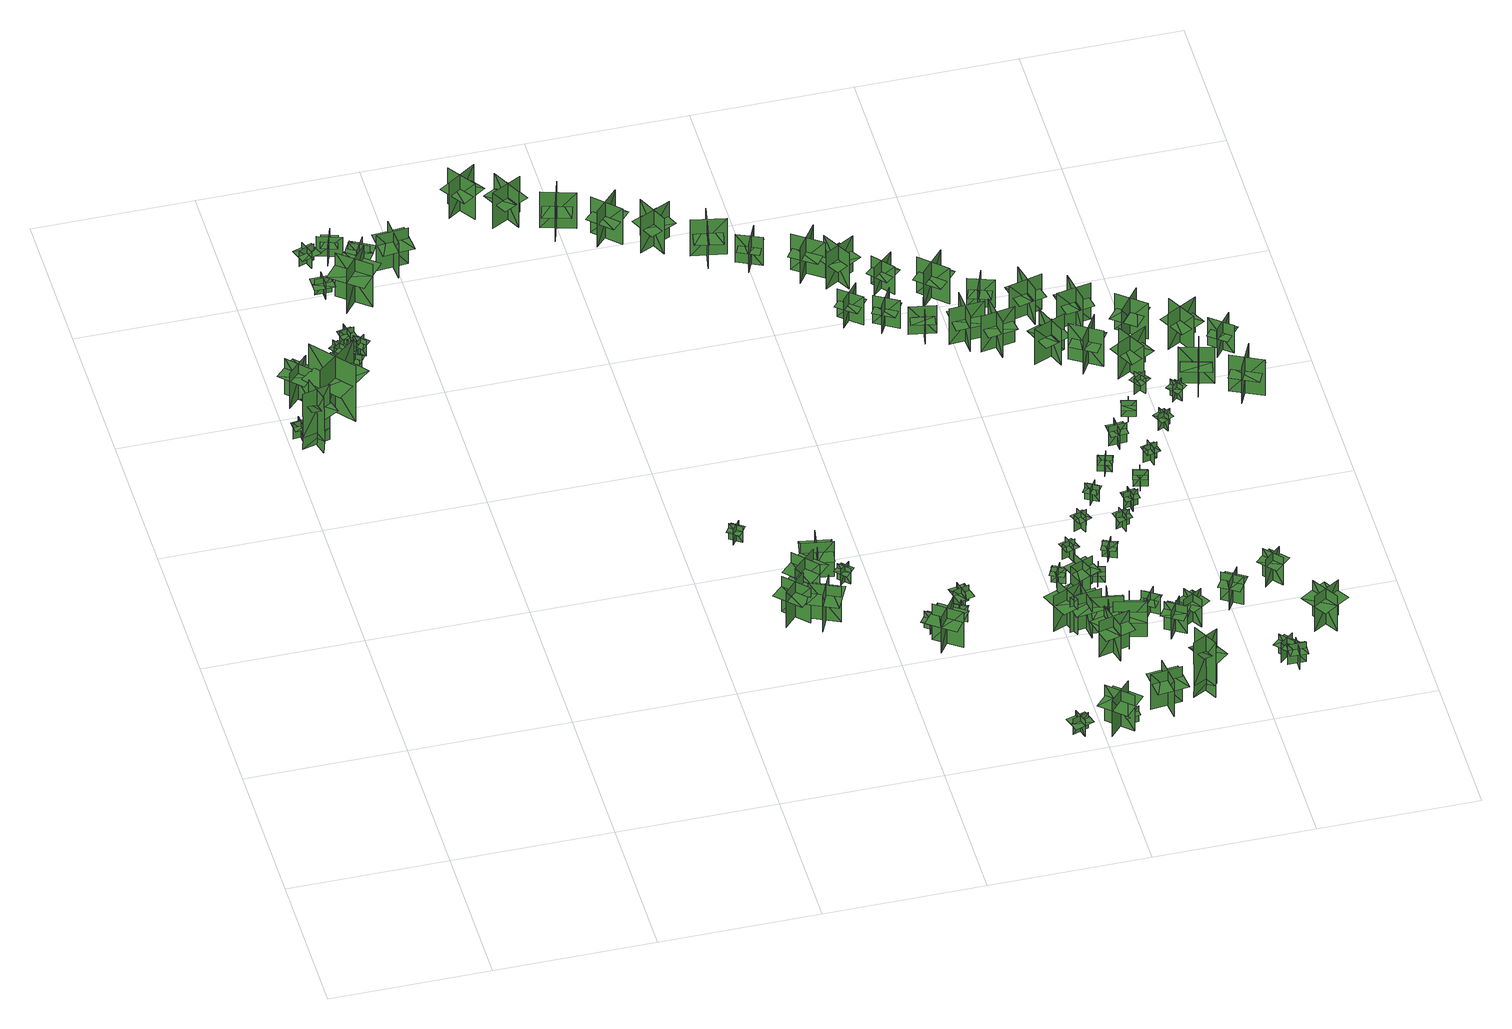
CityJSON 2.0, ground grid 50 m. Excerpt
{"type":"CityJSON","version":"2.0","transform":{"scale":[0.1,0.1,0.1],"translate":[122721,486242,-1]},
"CityObjects":{
"tree1":{"type":"SolitaryVegetationObject","geometry":[{"type":"MultiSurface","lod":"1","boundaries":[[[0,1,2]],[[0,2,3]],[[4,5,6]],[[4,6,7]],[[8,9,10]],[[8,10,11]],[[8,11,12]],[[8,12,13]]]}]},
"tree2":{"type":"SolitaryVegetationObject","geometry":[{"type":"MultiSurface","lod":"1","boundaries":[[[14,15,16]],[[14,16,17]],[[18,19,20]],[[18,20,21]],[[22,23,19]],[[22,19,18]],[[24,25,15]],[[24,15,14]],[[26,27,28]],[[26,28,29]],[[30,31,32]],[[30,32,33]]]}]},
"tree3":{"type":"SolitaryVegetationObject","geometry":[{"type":"MultiSurface","lod":"1","boundaries":[[[34,35,36]],[[34,36,37]],[[38,39,40]],[[38,40,41]],[[42,43,39]],[[42,39,38]],[[44,45,35]],[[44,35,34]],[[46,47,48]],[[46,48,49]],[[50,51,52]],[[50,52,53]]]}]},
"tree4":{"type":"SolitaryVegetationObject","geometry":[{"type":"MultiSurface","lod":"1","boundaries":[[[54,55,56]],[[54,56,57]],[[58,59,60]],[[58,60,61]],[[62,63,64]],[[62,64,65]],[[62,65,66]],[[62,66,67]]]}]},
"tree5":{"type":"SolitaryVegetationObject","geometry":[{"type":"MultiSurface","lod":"1","boundaries":[[[68,69,70]],[[68,70,71]],[[72,73,74]],[[72,74,75]],[[76,77,78]],[[76,78,79]],[[76,80,81]],[[76,81,77]]]}]},
"tree6":{"type":"SolitaryVegetationObject","geometry":[{"type":"MultiSurface","lod":"1","boundaries":[[[82,83,84]],[[82,84,85]],[[86,87,88]],[[86,88,89]],[[90,91,92]],[[90,92,93]],[[90,93,94]],[[90,94,95]]]}]},
"tree7":{"type":"SolitaryVegetationObject","geometry":[{"type":"MultiSurface","lod":"1","boundaries":[[[96,97,98]],[[96,98,99]],[[100,101,102]],[[100,102,103]],[[104,105,106]],[[104,106,107]],[[104,107,108]],[[104,108,109]]]}]},
"tree8":{"type":"SolitaryVegetationObject","geometry":[{"type":"MultiSurface","lod":"1","boundaries":[[[110,111,112]],[[110,112,113]],[[114,115,116]],[[114,116,117]],[[118,119,120]],[[118,120,121]],[[118,121,122]],[[118,122,123]]]}]},
"tree9":{"type":"SolitaryVegetationObject","geometry":[{"type":"MultiSurface","lod":"1","boundaries":[[[124,125,126]],[[124,126,127]],[[128,129,130]],[[128,130,131]],[[132,133,134]],[[132,134,135]],[[132,135,136]],[[132,136,137]]]}]},
"tree10":{"type":"SolitaryVegetationObject","geometry":[{"type":"MultiSurface","lod":"1","boundaries":[[[138,139,140]],[[138,140,141]],[[142,143,144]],[[142,144,145]],[[146,147,148]],[[146,148,149]],[[146,149,150]],[[146,150,151]]]}]},
"tree11":{"type":"SolitaryVegetationObject","geometry":[{"type":"MultiSurface","lod":"1","boundaries":[[[152,153,154]],[[152,154,155]],[[156,157,158]],[[156,158,159]],[[160,161,162]],[[160,162,163]],[[160,163,164]],[[160,164,165]]]}]},
"tree12":{"type":"SolitaryVegetationObject","geometry":[{"type":"MultiSurface","lod":"1","boundaries":[[[166,167,168]],[[166,168,169]],[[170,171,172]],[[170,172,173]],[[174,175,176]],[[174,176,177]],[[174,177,178]],[[174,178,179]]]}]},
"tree13":{"type":"SolitaryVegetationObject","geometry":[{"type":"MultiSurface","lod":"1","boundaries":[[[180,181,182]],[[180,182,183]],[[184,185,186]],[[184,186,187]],[[188,189,190]],[[188,190,191]],[[188,191,192]],[[188,192,193]]]}]},
"tree14":{"type":"SolitaryVegetationObject","geometry":[{"type":"MultiSurface","lod":"1","boundaries":[[[194,195,196]],[[194,196,197]],[[198,199,200]],[[198,200,201]],[[202,203,204]],[[202,204,205]],[[202,205,206]],[[202,206,207]]]}]},
"tree15":{"type":"SolitaryVegetationObject","geometry":[{"type":"MultiSurface","lod":"1","boundaries":[[[208,209,210]],[[208,210,211]],[[212,213,214]],[[212,214,215]],[[216,217,218]],[[216,218,219]],[[216,219,220]],[[216,220,221]]]}]},
"tree16":{"type":"SolitaryVegetationObject","geometry":[{"type":"MultiSurface","lod":"1","boundaries":[[[222,223,224]],[[222,224,225]],[[226,227,228]],[[226,228,229]],[[230,231,232]],[[230,232,233]],[[230,233,234]],[[230,234,235]]]}]},
"tree17":{"type":"SolitaryVegetationObject","geometry":[{"type":"MultiSurface","lod":"1","boundaries":[[[236,237,238]],[[236,238,239]],[[240,241,242]],[[240,242,243]],[[244,245,246]],[[244,246,247]],[[244,247,248]],[[244,248,249]]]}]},
"tree18":{"type":"SolitaryVegetationObject","geometry":[{"type":"MultiSurface","lod":"1","boundaries":[[[250,251,252]],[[250,252,253]],[[254,255,256]],[[254,256,257]],[[258,259,260]],[[258,260,261]],[[258,261,262]],[[258,262,263]]]}]},
"tree19":{"type":"SolitaryVegetationObject","geometry":[{"type":"MultiSurface","lod":"1","boundaries":[[[264,265,266]],[[264,266,267]],[[268,269,270]],[[268,270,271]],[[272,273,274]],[[272,274,275]],[[272,275,276]],[[272,276,277]]]}]},
"tree20":{"type":"SolitaryVegetationObject","geometry":[{"type":"MultiSurface","lod":"1","boundaries":[[[278,279,280]],[[278,280,281]],[[282,283,284]],[[282,284,285]],[[286,287,288]],[[286,288,289]],[[286,289,290]],[[286,290,291]]]}]},
"tree21":{"type":"SolitaryVegetationObject","geometry":[{"type":"MultiSurface","lod":"1","boundaries":[[[292,293,294]],[[292,294,295]],[[296,297,298]],[[296,298,299]],[[300,301,302]],[[300,302,303]],[[300,303,304]],[[300,304,305]]]}]},
"tree22":{"type":"SolitaryVegetationObject","geometry":[{"type":"MultiSurface","lod":"1","boundaries":[[[306,307,308]],[[306,308,309]],[[310,311,312]],[[310,312,313]],[[314,315,316]],[[314,316,317]],[[314,318,319]],[[314,319,315]]]}]},
"tree23":{"type":"SolitaryVegetationObject","geometry":[{"type":"MultiSurface","lod":"1","boundaries":[[[320,321,322]],[[320,322,323]],[[324,325,326]],[[324,326,327]],[[328,329,330]],[[328,330,331]],[[328,331,332]],[[328,332,333]]]}]},
"tree24":{"type":"SolitaryVegetationObject","geometry":[{"type":"MultiSurface","lod":"1","boundaries":[[[334,335,336]],[[334,336,337]],[[338,339,340]],[[338,340,341]],[[342,343,344]],[[342,344,345]],[[342,346,347]],[[342,347,343]]]}]},
"tree25":{"type":"SolitaryVegetationObject","geometry":[{"type":"MultiSurface","lod":"1","boundaries":[[[348,349,350]],[[348,350,351]],[[352,353,354]],[[352,354,355]],[[356,357,358]],[[356,358,359]],[[356,359,360]],[[356,360,361]]]}]},
"tree26":{"type":"SolitaryVegetationObject","geometry":[{"type":"MultiSurface","lod":"1","boundaries":[[[362,363,364]],[[362,364,365]],[[366,367,368]],[[366,368,369]],[[370,371,372]],[[370,372,373]],[[370,374,375]],[[370,375,371]]]}]},
"tree27":{"type":"SolitaryVegetationObject","geometry":[{"type":"MultiSurface","lod":"1","boundaries":[[[376,377,378]],[[376,378,379]],[[380,381,382]],[[380,382,383]],[[384,385,386]],[[384,386,387]],[[384,387,388]],[[384,388,389]]]}]},
"tree28":{"type":"SolitaryVegetationObject","geometry":[{"type":"MultiSurface","lod":"1","boundaries":[[[390,391,392]],[[390,392,393]],[[394,395,396]],[[394,396,397]],[[398,399,400]],[[398,400,401]],[[398,401,402]],[[398,402,403]]]}]},
"tree29":{"type":"SolitaryVegetationObject","geometry":[{"type":"MultiSurface","lod":"1","boundaries":[[[404,405,406]],[[404,406,407]],[[408,409,410]],[[408,410,411]],[[412,413,414]],[[412,414,415]],[[412,415,416]],[[412,416,417]]]}]},
"tree30":{"type":"SolitaryVegetationObject","geometry":[{"type":"MultiSurface","lod":"1","boundaries":[[[418,419,420]],[[418,420,421]],[[422,423,424]],[[422,424,425]],[[426,427,428]],[[426,428,429]],[[426,430,431]],[[426,431,427]]]}]},
"tree31":{"type":"SolitaryVegetationObject","geometry":[{"type":"MultiSurface","lod":"1","boundaries":[[[432,433,434]],[[432,434,435]],[[436,437,438]],[[436,438,439]],[[440,441,442]],[[440,442,443]],[[440,443,444]],[[440,444,445]]]}]},
"tree32":{"type":"SolitaryVegetationObject","geometry":[{"type":"MultiSurface","lod":"1","boundaries":[[[446,447,448]],[[446,448,449]],[[450,451,452]],[[450,452,453]],[[454,455,456]],[[454,456,457]],[[454,457,458]],[[454,458,459]]]}]},
"tree33":{"type":"SolitaryVegetationObject","geometry":[{"type":"MultiSurface","lod":"1","boundaries":[[[460,461,462]],[[460,462,463]],[[464,465,466]],[[464,466,467]],[[468,469,470]],[[468,470,471]],[[468,471,472]],[[468,472,473]]]}]},
"tree34":{"type":"SolitaryVegetationObject","geometry":[{"type":"MultiSurface","lod":"1","boundaries":[[[474,475,476]],[[474,476,477]],[[478,479,480]],[[478,480,481]],[[482,483,484]],[[482,484,485]],[[482,486,487]],[[482,487,483]]]}]},
"tree35":{"type":"SolitaryVegetationObject","geometry":[{"type":"MultiSurface","lod":"1","boundaries":[[[488,489,490]],[[488,490,491]],[[492,493,494]],[[492,494,495]],[[496,497,498]],[[496,498,499]],[[496,499,500]],[[496,500,501]]]}]},
"tree36":{"type":"SolitaryVegetationObject","geometry":[{"type":"MultiSurface","lod":"1","boundaries":[[[502,503,504]],[[502,504,505]],[[506,507,508]],[[506,508,509]],[[510,511,512]],[[510,512,513]],[[510,513,514]],[[510,514,515]]]}]},
"tree37":{"type":"SolitaryVegetationObject","geometry":[{"type":"MultiSurface","lod":"1","boundaries":[[[516,517,518]],[[516,518,519]],[[520,521,522]],[[520,522,523]],[[524,525,526]],[[524,526,527]],[[524,528,529]],[[524,529,525]]]}]},
"tree38":{"type":"SolitaryVegetationObject","geometry":[{"type":"MultiSurface","lod":"1","boundaries":[[[530,531,532]],[[530,532,533]],[[534,535,536]],[[534,536,537]],[[538,539,540]],[[538,540,541]],[[538,541,542]],[[538,542,543]]]}]},
"tree39":{"type":"SolitaryVegetationObject","geometry":[{"type":"MultiSurface","lod":"1","boundaries":[[[544,545,546]],[[544,546,547]],[[548,549,550]],[[548,550,551]],[[552,553,554]],[[552,554,555]],[[552,556,557]],[[552,557,553]]]}]},
"tree40":{"type":"SolitaryVegetationObject","geometry":[{"type":"MultiSurface","lod":"1","boundaries":[[[558,559,560]],[[558,560,561]],[[562,563,564]],[[562,564,565]],[[566,567,568]],[[566,568,569]],[[566,569,570]],[[566,570,571]]]}]},
"tree41":{"type":"SolitaryVegetationObject","geometry":[{"type":"MultiSurface","lod":"1","boundaries":[[[572,573,574]],[[572,574,575]],[[576,577,578]],[[576,578,579]],[[580,581,582]],[[580,582,583]],[[580,583,584]],[[580,584,585]]]}]},
"tree42":{"type":"SolitaryVegetationObject","geometry":[{"type":"MultiSurface","lod":"1","boundaries":[[[586,587,588]],[[586,588,589]],[[590,591,592]],[[590,592,593]],[[594,595,596]],[[594,596,597]],[[594,597,598]],[[594,598,599]]]}]},
"tree43":{"type":"SolitaryVegetationObject","geometry":[{"type":"MultiSurface","lod":"1","boundaries":[[[600,601,602]],[[600,602,603]],[[604,605,606]],[[604,606,607]],[[608,609,610]],[[608,610,611]],[[608,611,612]],[[608,612,613]]]}]},
"tree44":{"type":"SolitaryVegetationObject","geometry":[{"type":"MultiSurface","lod":"1","boundaries":[[[614,615,616]],[[614,616,617]],[[618,619,620]],[[618,620,621]],[[622,623,624]],[[622,624,625]],[[622,625,626]],[[622,626,627]]]}]},
"tree45":{"type":"SolitaryVegetationObject","geometry":[{"type":"MultiSurface","lod":"1","boundaries":[[[628,629,630]],[[628,630,631]],[[632,633,634]],[[632,634,635]],[[636,637,638]],[[636,638,639]],[[636,639,640]],[[636,640,641]]]}]},
"tree46":{"type":"SolitaryVegetationObject","geometry":[{"type":"MultiSurface","lod":"1","boundaries":[[[642,643,644]],[[642,644,645]],[[646,647,648]],[[646,648,649]],[[650,651,652]],[[650,652,653]],[[650,653,654]],[[650,654,655]]]}]},
"tree47":{"type":"SolitaryVegetationObject","geometry":[{"type":"MultiSurface","lod":"1","boundaries":[[[656,657,658]],[[656,658,659]],[[660,661,662]],[[660,662,663]],[[664,665,666]],[[664,666,667]],[[664,668,669]],[[664,669,665]]]}]},
"tree48":{"type":"SolitaryVegetationObject","geometry":[{"type":"MultiSurface","lod":"1","boundaries":[[[670,671,672]],[[670,672,673]],[[674,675,676]],[[674,676,677]],[[678,679,680]],[[678,680,681]],[[678,682,683]],[[678,683,679]]]}]},
"tree49":{"type":"SolitaryVegetationObject","geometry":[{"type":"MultiSurface","lod":"1","boundaries":[[[684,685,686]],[[684,686,687]],[[688,689,690]],[[688,690,691]],[[692,693,694]],[[692,694,695]],[[692,695,696]],[[692,696,697]]]}]},
"tree50":{"type":"SolitaryVegetationObject","geometry":[{"type":"MultiSurface","lod":"1","boundaries":[[[698,699,700]],[[698,700,701]],[[702,703,704]],[[702,704,705]],[[706,707,708]],[[706,708,709]],[[706,709,710]],[[706,710,711]]]}]},
"tree51":{"type":"SolitaryVegetationObject","geometry":[{"type":"MultiSurface","lod":"1","boundaries":[[[712,713,714]],[[712,714,715]],[[716,717,718]],[[716,718,719]],[[720,721,717]],[[720,717,716]],[[722,723,713]],[[722,713,712]],[[724,725,726]],[[724,726,727]],[[728,729,730]],[[728,730,731]]]}]},
"tree52":{"type":"SolitaryVegetationObject","geometry":[{"type":"MultiSurface","lod":"1","boundaries":[[[732,733,734]],[[732,734,735]],[[736,737,738]],[[736,738,739]],[[740,741,742]],[[740,742,743]],[[740,744,745]],[[740,745,741]]]}]},
"tree53":{"type":"SolitaryVegetationObject","geometry":[{"type":"MultiSurface","lod":"1","boundaries":[[[746,747,748]],[[746,748,749]],[[750,751,752]],[[750,752,753]],[[754,755,756]],[[754,756,757]],[[754,758,759]],[[754,759,755]]]}]},
"tree54":{"type":"SolitaryVegetationObject","geometry":[{"type":"MultiSurface","lod":"1","boundaries":[[[760,761,762]],[[760,762,763]],[[764,765,766]],[[764,766,767]],[[768,769,770]],[[768,770,771]],[[768,769,772]],[[768,772,773]]]}]},
"tree55":{"type":"SolitaryVegetationObject","geometry":[{"type":"MultiSurface","lod":"1","boundaries":[[[774,775,776]],[[774,776,777]],[[778,779,780]],[[778,780,781]],[[782,783,784]],[[782,784,785]],[[782,785,786]],[[782,786,787]]]}]},
"tree56":{"type":"SolitaryVegetationObject","geometry":[{"type":"MultiSurface","lod":"1","boundaries":[[[788,789,790]],[[788,790,791]],[[792,793,794]],[[792,794,795]],[[796,797,798]],[[796,798,799]],[[796,799,800]],[[796,800,801]]]}]},
"tree57":{"type":"SolitaryVegetationObject","geometry":[{"type":"MultiSurface","lod":"1","boundaries":[[[802,803,804]],[[802,804,805]],[[806,807,808]],[[806,808,809]],[[810,811,812]],[[810,812,813]],[[810,813,814]],[[810,814,815]]]}]},
"tree58":{"type":"SolitaryVegetationObject","geometry":[{"type":"MultiSurface","lod":"1","boundaries":[[[816,817,818]],[[816,818,819]],[[820,821,822]],[[820,822,823]],[[824,825,826]],[[824,826,827]],[[824,828,829]],[[824,829,825]]]}]},
"tree59":{"type":"SolitaryVegetationObject","geometry":[{"type":"MultiSurface","lod":"1","boundaries":[[[830,831,832]],[[830,832,833]],[[834,835,836]],[[834,836,837]],[[838,839,840]],[[838,840,841]],[[838,842,843]],[[838,843,839]]]}]},
"tree60":{"type":"SolitaryVegetationObject","geometry":[{"type":"MultiSurface","lod":"1","boundaries":[[[844,845,846]],[[844,846,847]],[[848,849,850]],[[848,850,851]],[[852,853,854]],[[852,854,855]],[[852,855,856]],[[852,856,857]]]}]},
"tree61":{"type":"SolitaryVegetationObject","geometry":[{"type":"MultiSurface","lod":"1","boundaries":[[[858,859,860]],[[858,860,861]],[[862,863,864]],[[862,864,865]],[[866,867,868]],[[866,868,869]],[[866,869,870]],[[866,870,871]]]}]},
"tree62":{"type":"SolitaryVegetationObject","geometry":[{"type":"MultiSurface","lod":"1","boundaries":[[[872,873,874]],[[872,874,875]],[[876,877,878]],[[876,878,879]],[[880,881,882]],[[880,882,883]],[[880,883,884]],[[880,884,885]]]}]},
"tree63":{"type":"SolitaryVegetationObject","geometry":[{"type":"MultiSurface","lod":"1","boundaries":[[[886,887,888]],[[886,888,889]],[[890,891,892]],[[890,892,893]],[[894,895,896]],[[894,896,897]],[[894,898,899]],[[894,899,895]]]}]},
"tree64":{"type":"SolitaryVegetationObject","geometry":[{"type":"MultiSurface","lod":"1","boundaries":[[[900,901,902]],[[900,902,903]],[[904,905,906]],[[904,906,907]],[[908,909,910]],[[908,910,911]],[[908,912,913]],[[908,913,909]]]}]},
"tree65":{"type":"SolitaryVegetationObject","geometry":[{"type":"MultiSurface","lod":"1","boundaries":[[[914,915,916]],[[914,916,917]],[[918,919,920]],[[918,920,921]],[[922,923,924]],[[922,924,925]],[[922,925,926]],[[922,926,927]]]}]},
"tree66":{"type":"SolitaryVegetationObject","geometry":[{"type":"MultiSurface","lod":"1","boundaries":[[[928,929,930]],[[928,930,931]],[[932,933,934]],[[932,934,935]],[[936,937,938]],[[936,938,939]],[[936,939,940]],[[936,940,941]]]}]},
"tree67":{"type":"SolitaryVegetationObject","geometry":[{"type":"MultiSurface","lod":"1","boundaries":[[[942,943,944]],[[942,944,945]],[[946,947,948]],[[946,948,949]],[[950,951,952]],[[950,952,953]],[[950,954,955]],[[950,955,951]]]}]},
"tree68":{"type":"SolitaryVegetationObject","geometry":[{"type":"MultiSurface","lod":"1","boundaries":[[[956,957,958]],[[956,958,959]],[[960,961,962]],[[960,962,963]],[[964,965,966]],[[964,966,967]],[[964,967,968]],[[964,968,969]]]}]},
"tree69":{"type":"SolitaryVegetationObject","geometry":[{"type":"MultiSurface","lod":"1","boundaries":[[[970,971,972]],[[970,972,973]],[[974,975,976]],[[974,976,977]],[[978,979,980]],[[978,980,981]],[[978,981,982]],[[978,982,983]]]}]},
"tree70":{"type":"SolitaryVegetationObject","geometry":[{"type":"MultiSurface","lod":"1","boundaries":[[[984,985,986]],[[984,986,987]],[[988,989,990]],[[988,990,991]],[[992,993,994]],[[992,994,995]],[[992,995,996]],[[992,996,997]]]}]},
"tree71":{"type":"SolitaryVegetationObject","geometry":[{"type":"MultiSurface","lod":"1","boundaries":[[[998,999,1000]],[[998,1000,1001]],[[1002,1003,1004]],[[1002,1004,1005]],[[1006,1007,1008]],[[1006,1008,1009]],[[1006,1009,1010]],[[1006,1010,1011]]]}]},
"tree72":{"type":"SolitaryVegetationObject","geometry":[{"type":"MultiSurface","lod":"1","boundaries":[[[1012,1013,1014]],[[1012,1014,1015]],[[1016,1017,1018]],[[1016,1018,1019]],[[1020,1021,1022]],[[1020,1022,1023]],[[1020,1024,1025]],[[1020,1025,1021]]]}]},
"tree73":{"type":"SolitaryVegetationObject","geometry":[{"type":"MultiSurface","lod":"1","boundaries":[[[1026,1027,1028]],[[1026,1028,1029]],[[1030,1031,1032]],[[1030,1032,1033]],[[1034,1035,1036]],[[1034,1036,1037]],[[1034,1037,1038]],[[1034,1038,1039]]]}]},
"tree74":{"type":"SolitaryVegetationObject","geometry":[{"type":"MultiSurface","lod":"1","boundaries":[[[1040,1041,1042]],[[1040,1042,1043]],[[1044,1045,1046]],[[1044,1046,1047]],[[1048,1049,1050]],[[1048,1050,1051]],[[1048,1052,1053]],[[1048,1053,1049]]]}]},
"tree75":{"type":"SolitaryVegetationObject","geometry":[{"type":"MultiSurface","lod":"1","boundaries":[[[1054,1055,1056]],[[1054,1056,1057]],[[1058,1059,1060]],[[1058,1060,1061]],[[1062,1063,1064]],[[1062,1064,1065]],[[1062,1065,1066]],[[1062,1066,1067]]]}]},
"tree76":{"type":"SolitaryVegetationObject","geometry":[{"type":"MultiSurface","lod":"1","boundaries":[[[1068,1069,1070]],[[1068,1070,1071]],[[1072,1073,1074]],[[1072,1074,1075]],[[1076,1077,1078]],[[1076,1078,1079]],[[1076,1080,1081]],[[1076,1081,1077]]]}]},
"tree77":{"type":"SolitaryVegetationObject","geometry":[{"type":"MultiSurface","lod":"1","boundaries":[[[1082,1083,1084]],[[1082,1084,1085]],[[1086,1087,1088]],[[1086,1088,1089]],[[1090,1091,1092]],[[1090,1092,1093]],[[1090,1093,1094]],[[1090,1094,1095]]]}]},
"tree78":{"type":"SolitaryVegetationObject","geometry":[{"type":"MultiSurface","lod":"1","boundaries":[[[1096,1097,1098]],[[1096,1098,1099]],[[1100,1101,1102]],[[1100,1102,1103]],[[1104,1105,1106]],[[1104,1106,1107]],[[1104,1107,1108]],[[1104,1108,1109]]]}]},
"tree79":{"type":"SolitaryVegetationObject","geometry":[{"type":"MultiSurface","lod":"1","boundaries":[[[1110,1111,1112]],[[1110,1112,1113]],[[1114,1115,1116]],[[1114,1116,1117]],[[1118,1119,1120]],[[1118,1120,1121]],[[1118,1122,1123]],[[1118,1123,1119]]]}]},
"tree80":{"type":"SolitaryVegetationObject","geometry":[{"type":"MultiSurface","lod":"1","boundaries":[[[1124,1125,1126]],[[1124,1126,1127]],[[1128,1129,1130]],[[1128,1130,1131]],[[1132,1133,1134]],[[1132,1134,1135]],[[1132,1135,1136]],[[1132,1136,1137]]]}]},
"tree81":{"type":"SolitaryVegetationObject","geometry":[{"type":"MultiSurface","lod":"1","boundaries":[[[1138,1139,1140]],[[1138,1140,1141]],[[1142,1143,1144]],[[1142,1144,1145]],[[1146,1147,1148]],[[1146,1148,1149]],[[1146,1149,1150]],[[1146,1150,1151]]]}]},
"tree82":{"type":"SolitaryVegetationObject","geometry":[{"type":"MultiSurface","lod":"1","boundaries":[[[1152,1153,1154]],[[1152,1154,1155]],[[1156,1157,1158]],[[1156,1158,1159]],[[1160,1161,1162]],[[1160,1162,1163]],[[1160,1164,1165]],[[1160,1165,1161]]]}]},
"tree83":{"type":"SolitaryVegetationObject","geometry":[{"type":"MultiSurface","lod":"1","boundaries":[[[1166,1167,1168]],[[1166,1168,1169]],[[1170,1171,1172]],[[1170,1172,1173]],[[1174,1175,1176]],[[1174,1176,1177]],[[1174,1177,1178]],[[1174,1178,1179]]]}]},
"tree84":{"type":"SolitaryVegetationObject","geometry":[{"type":"MultiSurface","lod":"1","boundaries":[[[1180,1181,1182]],[[1180,1182,1183]],[[1184,1185,1186]],[[1184,1186,1187]],[[1188,1189,1190]],[[1188,1190,1191]],[[1188,1192,1193]],[[1188,1193,1189]]]}]},
"tree85":{"type":"SolitaryVegetationObject","geometry":[{"type":"MultiSurface","lod":"1","boundaries":[[[1194,1195,1196]],[[1194,1196,1197]],[[1198,1199,1200]],[[1198,1200,1201]],[[1202,1203,1204]],[[1202,1204,1205]],[[1202,1205,1206]],[[1202,1206,1207]]]}]},
"tree86":{"type":"SolitaryVegetationObject","geometry":[{"type":"MultiSurface","lod":"1","boundaries":[[[1208,1209,1210]],[[1208,1210,1211]],[[1212,1213,1214]],[[1212,1214,1215]],[[1216,1217,1218]],[[1216,1218,1219]],[[1216,1220,1221]],[[1216,1221,1217]]]}]},
"tree87":{"type":"SolitaryVegetationObject","geometry":[{"type":"MultiSurface","lod":"1","boundaries":[[[1222,1223,1224]],[[1222,1224,1225]],[[1226,1227,1228]],[[1226,1228,1229]],[[1230,1231,1232]],[[1230,1232,1233]],[[1230,1234,1235]],[[1230,1235,1231]]]}]},
"tree88":{"type":"SolitaryVegetationObject","geometry":[{"type":"MultiSurface","lod":"1","boundaries":[[[1236,1237,1238]],[[1236,1238,1239]],[[1240,1241,1242]],[[1240,1242,1243]],[[1244,1245,1246]],[[1244,1246,1247]],[[1244,1248,1249]],[[1244,1249,1245]]]}]},
"tree89":{"type":"SolitaryVegetationObject","geometry":[{"type":"MultiSurface","lod":"1","boundaries":[[[1250,1251,1252]],[[1250,1252,1253]],[[1254,1255,1256]],[[1254,1256,1257]],[[1258,1259,1260]],[[1258,1260,1261]],[[1258,1262,1263]],[[1258,1263,1259]]]}]},
"tree90":{"type":"SolitaryVegetationObject","geometry":[{"type":"MultiSurface","lod":"1","boundaries":[[[1264,1265,1266]],[[1264,1266,1267]],[[1268,1269,1270]],[[1268,1270,1271]],[[1272,1273,1274]],[[1272,1274,1275]],[[1272,1276,1277]],[[1272,1277,1273]]]}]}
},
"vertices":[
[37,1873,28],[33,1917,28],[33,1917,90],[37,1873,90],[56,1896,28],[12,1891,28],[12,1891,90],[56,1896,90],[56,1896,73],[54,1918,73],[10,1913,73],[12,1891,73],[14,1869,73],[58,1874,73],
[62,1898,72],[86,1810,72],[84,1810,243],[61,1898,243],[28,1839,73],[115,1862,73],[115,1863,243],[28,1840,243],[28,1840,27],[115,1863,27],[61,1898,27],[84,1810,27],[62,1898,156],[85,1810,156],[130,1822,172],[106,1910,172],[82,1822,182],[64,1888,182],[31,1879,192],[49,1813,192],
[83,1927,38],[68,1907,38],[67,1907,87],[83,1927,87],[64,1925,38],[84,1909,38],[85,1909,87],[64,1925,87],[64,1925,26],[85,1909,26],[83,1927,26],[67,1907,26],[83,1927,62],[67,1907,62],[78,1899,67],[94,1919,67],[70,1910,70],[81,1925,70],[74,1931,72],[62,1916,72],
[38,2035,17],[103,2100,17],[103,2100,156],[38,2035,156],[105,2035,17],[40,2101,17],[40,2101,156],[105,2035,156],[105,2035,120],[137,2067,120],[72,2132,120],[40,2101,120],[9,2069,120],[74,2004,120],
[107,1943,14],[236,2051,14],[236,2051,232],[107,1943,232],[212,1935,14],[212,1935,232],[104,2064,232],[104,2064,14],[111,1955,148],[224,2049,148],[180,2102,148],[67,2008,148],[157,1901,148],[269,1995,148],
[170,2175,16],[141,2142,16],[141,2142,78],[170,2175,78],[140,2173,16],[174,2144,16],[174,2144,78],[140,2173,78],[140,2173,61],[126,2156,61],[159,2127,61],[174,2144,61],[188,2161,61],[155,2190,61],
[212,2084,14],[239,2119,14],[239,2119,75],[212,2084,75],[241,2088,14],[206,2114,14],[206,2114,75],[241,2088,75],[241,2088,58],[255,2105,58],[219,2132,58],[206,2114,58],[193,2097,58],[228,2070,58],
[246,2194,17],[219,2229,17],[219,2229,79],[246,2194,79],[250,2223,17],[215,2196,17],[215,2196,79],[250,2223,79],[250,2223,62],[237,2241,62],[202,2214,62],[215,2196,62],[229,2179,62],[264,2206,62],
[284,2142,16],[248,2166,16],[248,2166,78],[284,2142,78],[279,2171,16],[254,2134,16],[254,2134,78],[279,2171,78],[279,2171,60],[260,2183,60],[236,2146,60],[254,2134,60],[273,2122,60],[297,2158,60],
[275,2242,19],[266,2286,19],[266,2286,81],[275,2242,81],[292,2267,19],[248,2258,19],[248,2258,81],[292,2267,81],[292,2267,63],[287,2289,63],[244,2280,63],[248,2258,63],[253,2236,63],[296,2245,63],
[313,2200,19],[282,2231,19],[282,2231,80],[313,2200,80],[313,2229,19],[282,2198,19],[282,2198,80],[313,2229,80],[313,2229,63],[298,2245,63],[266,2214,63],[282,2198,63],[297,2182,63],[329,2213,63],
[259,2469,21],[259,2469,83],[258,2523,83],[258,2523,21],[233,2495,21],[233,2495,83],[285,2496,83],[285,2496,21],[225,2495,63],[226,2468,63],[290,2469,63],[289,2496,63],[289,2523,63],[225,2522,63],
[237,2663,21],[237,2663,83],[254,2612,83],[254,2612,21],[269,2646,21],[269,2646,83],[220,2629,83],[220,2629,21],[276,2648,62],[268,2674,62],[207,2653,62],[215,2628,62],[224,2603,62],[285,2623,62],
[305,2398,17],[381,2493,17],[381,2493,186],[305,2398,186],[386,2406,17],[291,2482,17],[291,2482,186],[386,2406,186],[386,2406,139],[424,2454,139],[329,2530,139],[291,2482,139],[253,2435,139],[348,2359,139],
[328,2688,18],[303,2614,18],[303,2614,95],[328,2688,95],[281,2665,18],[281,2665,95],[355,2640,95],[355,2640,18],[325,2682,75],[301,2689,75],[284,2631,75],[309,2623,75],[333,2616,75],[350,2675,75],
[410,2626,19],[410,2626,97],[378,2567,97],[378,2567,19],[422,2582,19],[422,2582,97],[365,2613,97],[365,2613,19],[431,2577,72],[447,2607,72],[376,2645,72],[360,2616,72],[344,2587,72],[414,2548,72],
[534,2566,18],[435,2557,18],[435,2557,157],[534,2566,157],[483,2609,18],[492,2510,18],[492,2510,157],[483,2609,157],[483,2609,118],[434,2604,118],[443,2505,118],[492,2510,118],[542,2514,118],[533,2613,118],
[1281,814,13],[1211,743,13],[1211,743,151],[1281,814,151],[1215,814,13],[1285,743,13],[1285,743,151],[1215,814,151],[1215,814,112],[1180,779,112],[1250,708,112],[1285,743,112],[1321,779,112],[1250,849,112],
[1150,1128,16],[1176,1164,16],[1176,1164,77],[1150,1128,77],[1179,1133,16],[1144,1159,16],[1144,1159,77],[1179,1133,77],[1179,1133,60],[1192,1151,60],[1156,1177,60],[1144,1159,60],[1131,1141,60],[1166,1115,60],
[1373,722,15],[1283,764,15],[1283,764,153],[1373,722,153],[1351,784,15],[1309,694,15],[1309,694,153],[1351,784,153],[1351,784,115],[1306,805,115],[1264,715,115],[1309,694,115],[1354,673,115],[1396,763,115],
[1334,903,15],[1262,834,15],[1262,834,154],[1334,903,154],[1268,905,15],[1336,833,15],[1336,833,154],[1268,905,154],[1268,905,115],[1231,870,115],[1300,798,115],[1336,833,115],[1372,867,115],[1304,939,115],
[714,2796,14],[775,2707,14],[775,2707,154],[714,2796,154],[702,2730,14],[702,2730,154],[792,2791,154],[792,2791,14],[722,2793,100],[775,2715,100],[811,2740,100],[758,2818,100],[684,2768,100],[737,2689,100],
[1305,940,13],[1403,924,13],[1403,924,152],[1305,940,152],[1344,886,13],[1360,984,13],[1360,984,152],[1344,886,152],[1344,886,113],[1393,878,113],[1409,976,113],[1360,984,113],[1311,992,113],[1294,894,113],
[890,2642,14],[840,2738,14],[840,2738,154],[890,2642,154],[910,2707,14],[910,2707,154],[814,2656,154],[814,2656,14],[883,2646,100],[839,2730,100],[800,2709,100],[844,2625,100],[924,2667,100],[880,2751,100],
[1411,878,15],[1443,909,15],[1443,909,77],[1411,878,77],[1441,878,15],[1409,909,15],[1409,909,77],[1441,878,77],[1441,878,60],[1456,894,60],[1425,925,60],[1409,909,60],[1394,894,60],[1425,862,60],
[1008,2657,15],[978,2553,15],[978,2553,156],[1008,2657,156],[949,2624,15],[949,2624,156],[1053,2593,156],[1053,2593,15],[1010,2649,102],[984,2558,102],[1026,2546,102],[1053,2636,102],[967,2662,102],[940,2571,102],
[1611,599,20],[1642,638,20],[1642,638,84],[1611,599,84],[1641,602,20],[1641,602,84],[1602,634,84],[1602,634,20],[1641,602,62],[1658,624,62],[1618,655,62],[1602,634,62],[1585,612,62],[1625,581,62],
[1613,585,12],[1694,527,12],[1694,527,151],[1613,585,151],[1623,520,12],[1681,600,12],[1681,600,151],[1623,520,151],[1623,520,112],[1664,490,112],[1722,571,112],[1681,600,112],[1641,629,112],[1583,549,112],
[1691,643,18],[1668,605,18],[1668,605,80],[1691,643,80],[1662,636,18],[1700,613,18],[1700,613,80],[1662,636,80],[1662,636,63],[1651,617,63],[1689,594,63],[1700,613,63],[1712,632,63],[1674,655,63],
[1089,2568,14],[1167,2493,14],[1167,2493,154],[1089,2568,154],[1091,2500,14],[1091,2500,154],[1166,2579,154],[1166,2579,14],[1097,2567,100],[1165,2501,100],[1195,2533,100],[1127,2598,100],[1065,2534,100],[1133,2468,100],
[1691,647,18],[1731,626,18],[1731,626,80],[1691,647,80],[1700,619,18],[1720,658,18],[1720,658,80],[1700,619,80],[1700,619,62],[1720,609,62],[1740,648,62],[1720,658,62],[1701,668,62],[1680,629,62],
[1758,715,20],[1758,715,82],[1707,701,82],[1707,701,20],[1739,684,20],[1739,684,82],[1726,734,82],[1726,734,20],[1741,676,62],[1767,683,62],[1751,745,62],[1725,738,62],[1699,732,62],[1716,669,62],
[1941,55,16],[1941,55,78],[1924,106,78],[1924,106,16],[1909,72,16],[1909,72,78],[1958,89,78],[1958,89,16],[1902,70,58],[1910,44,58],[1971,65,58],[1963,90,58],[1954,115,58],[1893,95,58],
[1209,2443,15],[1307,2489,15],[1307,2489,155],[1209,2443,155],[1273,2420,15],[1273,2420,155],[1227,2519,155],[1227,2519,15],[1213,2450,101],[1299,2490,101],[1280,2530,101],[1195,2490,101],[1233,2409,101],[1318,2449,101],
[2089,48,11],[2015,115,11],[2015,115,150],[2089,48,150],[2086,115,11],[2019,41,11],[2019,41,150],[2086,115,150],[2086,115,111],[2049,148,111],[1982,74,111],[2019,41,111],[2057,7,111],[2123,81,111],
[2065,75,14],[2109,81,14],[2109,81,75],[2065,75,75],[2088,57,14],[2083,101,14],[2083,101,75],[2088,57,75],[2088,57,58],[2110,60,58],[2105,104,58],[2083,101,58],[2061,98,58],[2066,54,58],
[1402,2431,16],[1382,2325,16],[1382,2325,157],[1402,2431,157],[1346,2392,16],[1346,2392,157],[1453,2373,157],[1453,2373,16],[1405,2424,103],[1388,2331,103],[1431,2323,103],[1448,2416,103],[1360,2432,103],[1343,2339,103],
[1993,588,15],[2031,496,15],[2031,496,154],[1993,588,154],[1967,527,15],[2059,565,15],[2059,565,154],[1967,527,154],[1967,527,115],[1986,481,115],[2078,519,115],[2059,565,115],[2040,611,115],[1948,573,115],
[1495,2283,13],[1529,2360,13],[1529,2360,122],[1495,2283,122],[1544,2302,13],[1544,2302,122],[1467,2337,122],[1467,2337,13],[1494,2289,80],[1524,2356,80],[1493,2370,80],[1463,2303,80],[1526,2275,80],[1556,2342,80],
[2070,472,14],[2056,571,14],[2056,571,152],[2070,472,152],[2110,526,14],[2012,511,14],[2012,511,152],[2110,526,152],[2110,526,114],[2103,575,114],[2004,560,114],[2012,511,114],[2019,462,114],[2117,476,114],
[2068,386,14],[2165,411,14],[2165,411,153],[2068,386,153],[2125,352,14],[2100,448,14],[2100,448,153],[2125,352,153],[2125,352,114],[2174,365,114],[2148,461,114],[2100,448,114],[2052,435,114],[2077,339,114],
[2257,139,10],[2158,128,10],[2158,128,148],[2257,139,148],[2205,181,10],[2217,82,10],[2217,82,148],[2205,181,148],[2205,181,110],[2156,175,110],[2167,76,110],[2217,82,110],[2266,87,110],[2255,186,110],
[2013,736,17],[2053,718,17],[2053,718,78],[2013,736,78],[2023,709,17],[2042,749,17],[2042,749,78],[2023,709,78],[2023,709,61],[2043,699,61],[2062,739,61],[2042,749,61],[2022,758,61],[2003,718,61],
[2166,479,13],[2068,494,13],[2068,494,152],[2166,479,152],[2127,533,13],[2112,435,13],[2112,435,152],[2127,533,152],[2127,533,113],[2078,541,113],[2063,442,113],[2112,435,113],[2161,427,113],[2176,526,113],
[2129,706,13],[2057,677,13],[2057,677,121],[2129,706,121],[2081,727,13],[2111,655,13],[2111,655,121],[2081,727,121],[2081,727,90],[2045,712,90],[2075,640,90],[2111,655,90],[2146,670,90],[2117,741,90],
[2187,496,13],[2163,399,13],[2163,399,151],[2187,496,151],[2130,461,13],[2227,438,13],[2227,438,151],[2130,461,151],[2130,461,112],[2118,413,112],[2215,389,112],[2227,438,112],[2238,486,112],[2142,510,112],
[1616,2262,15],[1705,2200,15],[1705,2200,155],[1616,2262,155],[1628,2195,15],[1628,2195,155],[1691,2284,155],[1691,2284,15],[1624,2262,101],[1702,2207,101],[1727,2243,101],[1650,2298,101],[1598,2224,101],[1675,2170,101],
[1699,2032,10],[1764,1978,10],[1764,1978,119],[1699,2032,119],[1704,1980,10],[1704,1980,119],[1758,2044,119],[1758,2044,10],[1705,2031,77],[1761,1984,77],[1783,2011,77],[1727,2058,77],[1682,2004,77],[1739,1957,77],
[2111,838,16],[2069,825,16],[2069,825,78],[2111,838,78],[2085,852,16],[2099,810,16],[2099,810,78],[2085,852,78],[2085,852,61],[2064,845,61],[2077,803,61],[2099,810,61],[2120,817,61],[2106,859,61],
[2141,683,16],[2152,725,16],[2152,725,77],[2141,683,77],[2166,697,16],[2124,709,16],[2124,709,77],[2166,697,77],[2166,697,60],[2172,718,60],[2130,730,60],[2124,709,60],[2118,687,60],[2161,676,60],
[2313,206,61],[2355,126,61],[2354,125,231],[2312,206,231],[2293,141,61],[2373,183,61],[2373,184,231],[2292,142,231],[2292,142,16],[2373,184,16],[2312,206,16],[2354,125,16],[2313,206,144],[2355,126,144],[2396,147,160],[2354,227,160],[2349,137,171],[2317,197,171],[2287,181,180],[2318,121,180],
[1697,2158,11],[1791,2212,11],[1791,2212,151],[1697,2158,151],[1763,2141,11],[1763,2141,151],[1709,2235,151],[1709,2235,11],[1701,2165,97],[1783,2212,97],[1761,2250,97],[1679,2204,97],[1724,2126,97],[1806,2173,97],
[1790,1972,16],[1863,1930,16],[1863,1930,125],[1790,1972,125],[1804,1921,16],[1804,1921,125],[1846,1994,125],[1846,1994,16],[1797,1972,83],[1860,1935,83],[1877,1965,83],[1814,2002,83],[1779,1942,83],[1842,1905,83],
[2277,560,16],[2244,511,16],[2244,511,94],[2277,560,94],[2238,552,16],[2287,519,16],[2287,519,94],[2238,552,94],[2275,561,68],[2243,512,68],[2267,495,68],[2300,545,68],[2223,525,68],[2255,574,68],
[2176,954,16],[2135,937,16],[2135,937,78],[2176,954,78],[2149,965,16],[2166,925,16],[2166,925,78],[2149,965,78],[2149,965,61],[2128,957,61],[2146,916,61],[2166,925,61],[2186,933,61],[2169,974,61],
[2292,405,17],[2331,466,17],[2331,466,125],[2292,405,125],[2343,417,17],[2283,455,17],[2283,455,125],[2343,417,125],[2343,417,97],[2362,446,97],[2301,484,97],[2283,455,97],[2264,426,97],[2325,388,97],
[2187,809,16],[2227,791,16],[2227,791,77],[2187,809,77],[2197,782,16],[2215,822,16],[2215,822,77],[2197,782,77],[2197,782,60],[2218,773,60],[2236,813,60],[2215,822,60],[2195,831,60],[2177,791,60],
[1963,1888,11],[1880,1903,11],[1880,1903,120],[1963,1888,120],[1933,1931,11],[1933,1931,120],[1918,1849,120],[1918,1849,11],[1957,1886,79],[1885,1899,79],[1879,1866,79],[1951,1852,79],[1964,1921,79],[1892,1934,79],
[1830,2145,13],[1885,2081,13],[1885,2081,122],[1830,2145,122],[1826,2092,13],[1826,2092,122],[1890,2147,122],[1890,2147,13],[1836,2143,80],[1884,2087,80],[1910,2110,80],[1861,2165,80],[1809,2119,80],[1857,2064,80],
[2341,450,14],[2402,487,14],[2402,487,122],[2341,450,122],[2392,438,14],[2354,499,14],[2354,499,122],[2392,438,122],[2392,438,94],[2421,456,94],[2384,517,94],[2354,499,94],[2325,481,94],[2363,420,94],
[2238,1045,16],[2200,1068,16],[2200,1068,78],[2238,1045,78],[2232,1073,16],[2208,1036,16],[2208,1036,78],[2232,1073,78],[2232,1073,61],[2213,1085,61],[2189,1048,61],[2208,1036,61],[2226,1024,61],[2250,1061,61],
[2271,941,16],[2282,899,16],[2282,899,77],[2271,941,77],[2256,916,16],[2299,927,16],[2299,927,77],[2256,916,77],[2256,916,60],[2261,895,60],[2304,906,60],[2299,927,60],[2293,949,60],[2250,938,60],
[1986,1830,12],[2095,1837,12],[2095,1837,152],[1986,1830,152],[2038,1785,12],[2038,1785,152],[2031,1893,152],[2031,1893,12],[1993,1835,98],[2087,1840,98],[2085,1884,98],[1990,1878,98],[1996,1789,98],[2090,1795,98],
[1950,2072,14],[2031,2000,14],[2031,2000,154],[1950,2072,154],[1954,2004,14],[1954,2004,154],[2026,2085,154],[2026,2085,14],[1958,2070,100],[2029,2008,100],[2058,2041,100],[1987,2103,100],[1928,2036,100],[1998,1974,100],
[2301,998,15],[2345,1005,15],[2345,1005,77],[2301,998,77],[2325,980,15],[2318,1024,15],[2318,1024,77],[2325,980,77],[2325,980,60],[2347,984,60],[2340,1028,60],[2318,1024,60],[2296,1021,60],[2303,977,60],
[2308,1163,16],[2266,1177,16],[2266,1177,78],[2308,1163,78],[2295,1189,16],[2281,1148,16],[2281,1148,78],[2295,1189,78],[2295,1189,61],[2274,1197,61],[2260,1155,61],[2281,1148,61],[2302,1140,61],[2316,1182,61],
[2069,1778,8],[2176,1795,8],[2176,1795,149],[2069,1778,149],[2124,1739,8],[2124,1739,149],[2108,1846,149],[2108,1846,8],[2075,1784,95],[2169,1798,95],[2162,1841,95],[2069,1827,95],[2082,1739,95],[2175,1753,95],
[2477,541,15],[2537,502,15],[2537,502,123],[2477,541,123],[2489,490,15],[2527,550,15],[2527,550,123],[2489,490,123],[2489,490,95],[2518,471,95],[2556,532,95],[2527,550,95],[2498,569,95],[2460,508,95],
[2617,222,20],[2581,264,20],[2581,264,96],[2617,222,96],[2620,258,20],[2578,222,20],[2578,222,96],[2620,258,96],[2620,258,75],[2602,279,75],[2560,244,75],[2578,222,75],[2596,201,75],[2638,237,75],
[2650,206,21],[2594,208,21],[2594,208,98],[2650,206,98],[2625,233,21],[2623,178,21],[2623,178,98],[2625,233,98],[2625,233,77],[2597,234,77],[2595,179,77],[2623,178,77],[2650,177,77],[2652,232,77],
[2352,1087,15],[2395,1077,15],[2395,1077,77],[2352,1087,77],[2367,1062,15],[2377,1105,15],[2377,1105,77],[2367,1062,77],[2367,1062,60],[2389,1057,60],[2399,1100,60],[2377,1105,60],[2356,1110,60],[2346,1067,60],
[2126,2002,13],[2097,1923,13],[2097,1923,122],[2126,2002,122],[2078,1979,13],[2078,1979,122],[2157,1951,122],[2157,1951,13],[2127,1996,80],[2102,1927,80],[2135,1915,80],[2159,1984,80],[2094,2008,80],[2069,1938,80],
[2327,1276,16],[2382,1280,16],[2382,1280,93],[2327,1276,93],[2354,1252,16],[2350,1307,16],[2350,1307,93],[2354,1252,93],[2354,1252,71],[2382,1254,71],[2378,1309,71],[2350,1307,71],[2323,1305,71],[2327,1250,71],
[2281,1657,15],[2240,1758,15],[2240,1758,155],[2281,1657,155],[2307,1720,15],[2307,1720,155],[2206,1679,155],[2206,1679,15],[2274,1662,101],[2239,1750,101],[2198,1733,101],[2233,1645,101],[2316,1679,101],[2281,1767,101],
[2450,1191,15],[2407,1180,15],[2407,1180,77],[2450,1191,77],[2425,1206,15],[2435,1163,15],[2435,1163,77],[2425,1206,77],[2425,1206,60],[2404,1201,60],[2414,1158,60],[2435,1163,60],[2457,1168,60],[2447,1211,60],
[2252,1849,15],[2226,1954,15],[2226,1954,155],[2252,1849,155],[2286,1907,15],[2286,1907,155],[2181,1881,155],[2181,1881,15],[2246,1854,101],[2223,1946,101],[2181,1936,101],[2203,1844,101],[2290,1865,101],[2268,1957,101],
[2619,562,13],[2672,609,13],[2672,609,121],[2619,562,121],[2671,559,13],[2623,613,13],[2623,613,121],[2671,559,121],[2671,559,93],[2697,582,93],[2649,636,93],[2623,613,93],[2598,590,93],[2645,536,93],
[2419,1406,16],[2409,1363,16],[2409,1363,78],[2419,1406,78],[2394,1391,16],[2437,1380,16],[2437,1380,78],[2394,1391,78],[2394,1391,61],[2389,1369,61],[2431,1358,61],[2437,1380,61],[2442,1401,61],[2399,1412,61],
[2334,1604,14],[2391,1697,14],[2391,1697,154],[2334,1604,154],[2400,1621,14],[2400,1621,154],[2308,1677,154],[2308,1677,14],[2334,1612,100],[2384,1693,100],[2346,1716,100],[2297,1635,100],[2373,1589,100],[2422,1669,100],
[2710,338,13],[2794,391,13],[2794,391,151],[2710,338,151],[2774,323,13],[2721,407,13],[2721,407,151],[2774,323,151],[2774,323,113],[2816,350,113],[2763,434,113],[2721,407,113],[2679,380,113],[2732,296,113],
[2484,1305,16],[2524,1324,16],[2524,1324,78],[2484,1305,78],[2512,1295,16],[2493,1335,16],[2493,1335,78],[2512,1295,78],[2512,1295,61],[2532,1305,61],[2513,1345,61],[2493,1335,61],[2473,1325,61],[2492,1285,61],
[2376,1775,15],[2357,1882,15],[2357,1882,156],[2376,1775,156],[2415,1831,15],[2415,1831,156],[2308,1812,156],[2308,1812,15],[2371,1781,102],[2354,1874,102],[2311,1866,102],[2327,1773,102],[2416,1789,102],[2399,1882,102],
[2494,1503,15],[2457,1478,15],[2457,1478,77],[2494,1503,77],[2465,1509,15],[2490,1472,15],[2490,1472,77],[2465,1509,77],[2465,1509,59],[2446,1496,59],[2471,1460,59],[2490,1472,59],[2508,1485,59],[2483,1521,59],
[2447,1624,12],[2498,1528,12],[2498,1528,152],[2447,1624,152],[2428,1559,12],[2428,1559,152],[2524,1610,152],[2524,1610,12],[2454,1620,99],[2498,1536,99],[2537,1557,99],[2493,1641,99],[2414,1599,99],[2458,1515,99],
[2557,1417,15],[2591,1446,15],[2591,1446,77],[2557,1417,77],[2586,1414,15],[2558,1449,15],[2558,1449,77],[2586,1414,77],[2586,1414,59],[2603,1429,59],[2575,1463,59],[2558,1449,59],[2541,1434,59],[2569,1400,59],
[2540,1777,16],[2473,1692,16],[2473,1692,156],[2540,1777,156],[2472,1769,16],[2472,1769,156],[2557,1702,156],[2557,1702,16],[2539,1769,102],[2480,1695,102],[2515,1668,102],[2573,1742,102],[2503,1797,102],[2444,1723,102],
[2698,1466,14],[2594,1495,14],[2594,1495,155],[2698,1466,155],[2664,1525,14],[2664,1525,155],[2636,1420,155],[2636,1420,14],[2690,1464,101],[2599,1489,101],[2588,1446,101],[2679,1421,101],[2702,1508,101],[2611,1533,101],
[2622,1713,12],[2673,1617,12],[2673,1617,152],[2622,1713,152],[2603,1648,12],[2603,1648,152],[2699,1699,152],[2699,1699,12],[2629,1709,99],[2673,1625,99],[2712,1646,99],[2668,1729,99],[2589,1688,99],[2633,1604,99],
[2730,1428,11],[2828,1381,11],[2828,1381,152],[2730,1428,152],[2753,1364,11],[2753,1364,152],[2800,1462,152],[2800,1462,11],[2738,1429,98],[2823,1388,98],[2842,1428,98],[2757,1469,98],[2718,1388,98],[2803,1347,98],
[2733,1577,13],[2786,1642,13],[2786,1642,122],[2733,1577,122],[2786,1583,13],[2786,1583,122],[2720,1636,122],[2720,1636,13],[2734,1583,80],[2780,1640,80],[2754,1662,80],[2708,1604,80],[2762,1561,80],[2808,1618,80]
]}
